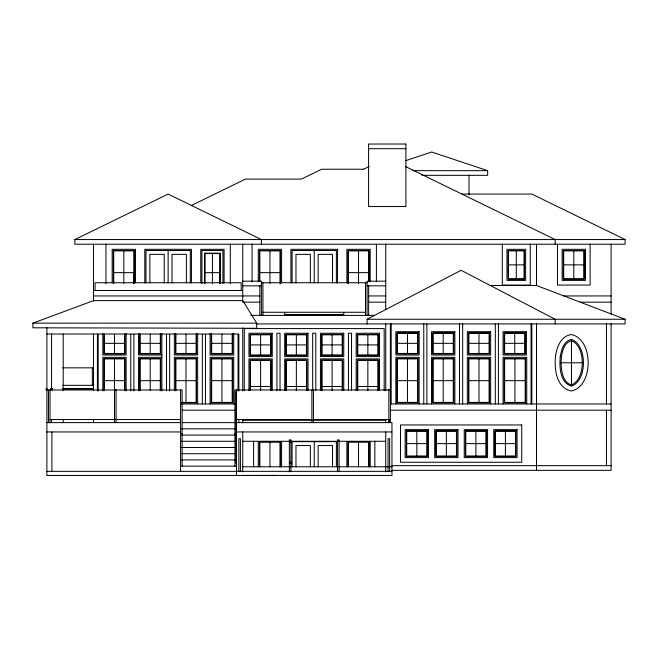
<?xml version="1.0" encoding="UTF-8"?>
<svg xmlns="http://www.w3.org/2000/svg" width="658" height="658" viewBox="0 0 658 658"><rect width="100%" height="100%" fill="white"/><g stroke="black" fill="none" stroke-linecap="round" stroke-linejoin="round"><path stroke-width="0.99" d="M134.125 283.516L134.322 272.634L113.727 272.634M220.019 283.68L220.241 272.634L204.992 272.634M560.986 362.78C561.471 354.958 562.442 343.098 571.473 340.671C585.859 346.207 585.859 379.353 571.473 384.897C562.442 382.471 561.471 370.61 560.986 362.78L581.968 362.78M367.082 323.925L367.082 319.262L461.118 270.298L555.155 319.262L555.155 323.925M461.891 194.069L531.837 194.069L625.1 239.553L625.1 244.217L74.864 244.217L74.864 239.553L168.127 194.069L261.391 239.553L261.391 244.217M191.281 205.518L245.459 179.099L301.413 179.099L321.614 169.238L363.586 169.238M363.306 169.377L369.056 166.573M182.439 422.625L391.954 422.625L391.954 475.471L46.891 475.471L46.891 327.807L32.9 327.807L32.9 323.152L93.518 300.607L242.736 300.607L256.727 323.152L256.727 328.284L46.891 327.84M405.657 160.692L431.706 152.006L487.66 170.661L487.66 175.324L421.951 175.324M182.118 466.144L182.118 389.988L46.109 389.988L46.109 388.82L46.891 388.746M242.736 475.471L277.462 475.405M368.587 148.692L405.896 148.692M412.706 170.661L487.66 170.661M74.864 239.553L625.1 239.553M508.527 264.861L524.072 264.861M563.7 264.861L584.296 264.861M259.836 272.634L280.037 272.634M348.041 272.634L368.636 272.634M242.736 281.18L261.391 281.18L261.391 315.379M385.736 281.18L367.082 281.18L367.082 315.379M261.391 282.734L367.082 282.734M490.333 285.514L536.5 285.514L625.1 319.262L625.1 323.925L256.094 323.925M242.736 285.843L261.391 285.843M367.082 285.843L385.736 285.843M93.518 290.507L242.736 290.507M93.518 295.944L259.836 295.944M368.636 295.944L385.736 295.944M563.898 295.944L611.109 295.944M242.736 302.162L259.836 302.162M368.636 302.162L385.736 302.162M580.216 302.162L611.109 302.162M262.945 312.27L365.527 312.27M250.78 315.379L374.542 315.379M367.082 319.262L625.1 319.262M32.9 323.152L256.727 323.152M46.891 334.025L238.846 334.025L238.846 390.992M104.4 343.353L124.559 343.353M140.096 343.353L160.305 343.353M175.9 343.353L196.109 343.353M211.646 343.353L232.192 343.353M397.391 343.353L417.6 343.353M433.096 343.353L453.296 343.353M468.891 343.353L489.1 343.353M504.637 343.353L524.845 343.353M250.509 344.907L270.709 344.907M286.255 344.907L306.464 344.907M322.009 344.907L342.209 344.907M357.755 344.907L377.963 344.907M161.86 355.016L138.542 355.016L138.542 333.721M161.86 357.343L138.542 357.343L138.542 390.794M62.773 367.838L93.518 367.838M104.4 380.661L124.559 380.661M140.096 380.661L160.305 380.661M175.9 380.661L196.109 380.661M211.646 380.661L232.192 380.661M397.391 380.661L417.55 380.661M433.096 380.661L453.296 380.661M468.891 380.661L489.1 380.661M504.637 380.661L525.183 380.661M62.773 385.325L93.518 385.325M250.509 386.485L270.709 386.485M286.255 386.485L306.464 386.485M322.009 386.485L342.209 386.485M357.755 386.485L377.963 386.485M62.814 388.565L93.518 388.565M46.109 388.82L46.891 388.82M50.773 388.82L52.327 388.82L52.327 389.988M62.378 388.862L93.518 388.862M114.508 389.799L116.063 389.799L116.063 422.625M388.845 389.89L390.4 389.89M390.4 389.988L234.964 389.939L234.964 466.144M235.835 391.806L236.518 391.806M181.962 402.416L196.109 402.416L196.109 358.898L175.9 358.898L175.9 390.548M181.501 402.811L196.495 402.811L196.495 358.511L175.513 358.511L175.513 390.729M181.444 403.971L235.482 403.971M390.4 403.971L611.109 403.971M182.439 410.189L235.58 410.189M390.4 410.189L611.109 410.189M50.008 419.516L180.563 419.516M235.835 419.467L311.9 419.516M313.455 419.516L388.845 419.516M235.737 420.166L236.518 420.166M242.736 420.298L385.736 420.298M46.891 422.625L180.399 422.625M181.575 428.843L236.518 428.843M46.891 431.952L180.563 431.952M236.518 431.952L391.954 431.952M180.563 433.507L182.118 433.507M234.964 433.457L236.518 433.457M181.575 435.061L236.518 435.061M235.737 435.325L236.518 435.325M289.364 441.033L290.918 441.033M181.575 441.279L236.518 441.279M242.736 441.279L385.736 441.279M289.364 442.587L290.918 442.587M406.718 443.607L426.927 443.607M436.246 443.607L456.455 443.607M465.782 443.607L485.991 443.607M495.31 443.607L515.518 443.607M181.575 447.498L236.518 447.498M181.575 453.716L236.518 453.716M181.575 459.926L236.518 459.926M289.364 462.261L290.918 462.27M235.737 462.993L236.518 462.993M289.364 463.224L290.918 463.224M391.954 465.675L611.109 465.675M181.575 466.144L236.518 466.144M242.736 466.777L289.989 466.777M290.918 466.777L337.546 466.777M338.483 466.777L391.954 466.777M391.954 470.338L611.109 470.338L611.109 323.728M46.891 471.342L391.954 471.342M50.773 388.672L52.327 388.82M405.731 166.68L555.155 239.553L555.155 244.217M611.109 244.217L611.109 314.483M606.446 323.925L606.446 403.971M606.446 410.189L606.446 465.675M590.127 244.217L590.127 285.07L557.49 285.07L557.49 244.217M573.809 250.871L573.809 278.852M571.473 340.671L571.473 384.897M536.5 244.217L536.5 285.514M536.5 323.925L536.5 470.338M531.837 323.925L531.837 403.971M531.064 323.925L531.064 403.971M530.282 244.217L530.282 285.07L502.309 285.07L502.309 244.217M526.737 403.971L526.737 357.343L503.082 357.343L503.082 403.971M516.3 250.871L516.3 278.852M514.91 358.898L514.91 402.416M514.745 333.252L514.745 353.461M505.418 431.171L505.418 456.043M498.419 323.925L498.419 403.971M495.31 323.925L495.31 403.971M490.654 403.971L490.654 357.343L467.336 357.343L467.336 403.971M478.991 333.252L478.991 353.461M478.991 358.511L478.991 402.416M475.882 431.171L475.882 456.043M469.006 175.324L469.006 194.875M462.673 323.925L462.673 403.971M459.514 323.925L459.514 403.971M454.851 403.971L454.851 357.343L431.541 357.343L431.541 403.971M446.354 431.171L446.354 456.043M443.196 333.252L443.196 353.461M443.196 358.898L443.196 402.416M426.877 323.925L426.877 403.971M423.768 323.925L423.768 403.971M419.105 403.971L419.105 357.343L395.836 357.343L395.836 403.971M416.818 431.171L416.818 456.043M407.491 333.252L407.491 353.461M407.466 358.898L407.466 402.416M391.173 323.925L391.173 403.971M390.4 323.925L390.4 422.625M389.618 471.342L389.618 438.705L388.064 438.705L388.064 471.342M389.182 419.565L389.182 422.625M388.845 389.988L388.845 422.625M385.736 244.217L385.736 309.548M385.736 323.925L385.736 390.737M385.736 419.681L385.736 422.625M385.736 431.952L385.736 471.86M384.182 390.671L384.182 328.589L244.291 328.589L244.291 390.671M379.518 390.572L379.518 358.898L356.2 358.898L356.2 390.572M378.35 390.556L378.35 360.066L357.368 360.066L357.368 390.556M377.963 390.49L377.963 360.452L357.755 360.452L357.755 390.49M376.409 244.217L376.409 281.747M374.854 441.173L374.854 466.777M370.191 281.756L370.191 249.316L346.873 249.316L346.873 282.767M370.191 441.51L370.191 466.777M369.023 281.69L369.023 250.484L348.041 250.484L348.041 283.705M369.023 466.777L369.023 441.666L348.041 441.666L348.041 466.777M368.636 281.534L368.636 250.871L348.427 250.871L348.427 283.516M368.636 285.843L368.636 315.379M368.636 466.777L368.636 442.053L348.427 442.053L348.427 466.777M367.855 334.807L367.855 355.016M367.855 360.452L367.855 390.49M365.527 282.734L365.527 315.379M358.536 250.871L358.536 283.516M358.536 442.053L358.536 466.777M351.536 390.548L351.536 333.252L348.427 333.252L348.427 390.548M346.873 441.51L346.873 466.777M343.764 312.69L343.764 314.598L284.7 314.598L284.7 312.69M343.764 390.572L343.764 358.898L320.454 358.898L320.454 390.572M342.604 390.556L342.604 360.066L321.614 360.066L321.614 390.556M342.209 390.49L342.209 360.452L322.009 360.452L322.009 390.49M339.1 471.802L339.1 439.865L337.546 439.865L337.546 471.802M337.546 282.948L337.546 249.316L290.918 249.316L290.918 282.948M336.386 282.94L336.386 250.484L292.086 250.484L292.086 282.94M336.386 466.777L336.386 441.666L292.086 441.666L292.086 466.777M332.496 282.874L332.496 254.366L318.118 254.366L318.118 282.874M332.496 466.777L332.496 445.548L318.118 445.548L318.118 466.777M332.109 334.807L332.109 355.016M332.109 360.452L332.109 390.49M315.791 390.548L315.791 333.252L312.682 333.252L312.682 390.548M314.236 250.484L314.236 282.94M314.236 441.666L314.236 466.777M313.455 389.988L313.455 422.625M311.9 389.988L311.9 422.625M310.346 282.874L310.346 254.366L295.968 254.366L295.968 282.874M310.346 466.777L310.346 445.548L295.968 445.548L295.968 466.777M308.018 390.572L308.018 358.898L284.7 358.898L284.7 390.572M306.85 390.556L306.85 360.066L285.868 360.066L285.868 390.556M306.464 390.49L306.464 360.452L286.255 360.452L286.255 390.49M296.355 334.807L296.355 355.016M296.355 360.452L296.355 390.49M290.918 471.802L290.918 439.865L289.364 439.865L289.364 471.802M281.591 282.767L281.591 249.316L258.281 249.316L258.281 281.756M281.591 441.51L281.591 466.777M280.423 283.705L280.423 250.484L259.441 250.484L259.441 281.69M280.423 466.777L280.423 441.666L259.441 441.666L259.441 466.777M280.037 283.516L280.037 250.871L259.836 250.871L259.836 281.534M280.037 390.548L280.037 333.252L276.928 333.252L276.928 390.548M280.037 466.777L280.037 442.053L259.836 442.053L259.836 466.777M272.264 390.572L272.264 358.898L248.954 358.898L248.954 390.572M271.104 390.556L271.104 360.066L250.114 360.066L250.114 390.556M270.709 390.49L270.709 360.452L250.509 360.452L250.509 390.49M269.936 250.871L269.936 283.516M269.936 442.053L269.936 466.777M262.945 282.734L262.945 315.379M260.609 334.807L260.609 355.016M260.609 360.452L260.609 390.49M259.836 285.843L259.836 315.379M258.281 441.51L258.281 466.777M253.618 441.173L253.618 466.777M252.063 244.217L252.063 281.747M242.736 244.217L242.736 301.274M242.736 327.964L242.736 390.951M242.736 419.549L242.736 422.625M242.736 431.952L242.736 471.86M241.182 290.507L241.182 282.734L95.073 282.734L95.073 290.507M240.4 471.342L240.4 438.705L238.846 438.705L238.846 471.342M238.846 419.574L238.846 422.625M238.073 334.437L238.073 390.885M236.518 389.939L236.518 475.471M236.033 392.719L236.033 462.492M233.746 333.721L233.746 355.016L210.091 355.016L210.091 333.721M233.746 403.971L233.746 357.343L210.091 357.343L210.091 403.971M232.587 333.861L232.587 353.848L211.259 353.848L211.259 333.861M232.192 334.264L232.192 353.461L211.646 353.461L211.646 334.264M230.3 244.217L230.3 283.779M224.082 282.767L224.082 249.316L200.764 249.316L200.764 282.767M222.914 283.705L222.914 250.484L201.932 250.484L201.932 283.705M221.919 334.264L221.919 353.461M221.919 358.898L221.919 402.416M220.241 282.882L220.241 253.157L204.605 253.157L204.605 282.882M219.854 283.68L219.854 253.544L204.992 253.544L204.992 283.68M212.427 253.544L212.427 283.68M205.428 334.437L205.428 403.971M202.319 334.437L202.319 403.971M197.655 333.721L197.655 355.016L174.345 355.016L174.345 333.721M197.655 403.971L197.655 357.343L174.345 357.343L174.345 390.794M196.495 333.861L196.495 353.848L175.513 353.848L175.513 333.861M196.109 334.264L196.109 353.461L175.9 353.461L175.9 334.264M191.445 282.948L191.445 249.316L144.809 249.316L144.809 282.948M190.277 282.94L190.277 250.484L145.977 250.484L145.977 282.94M186.387 282.874L186.387 254.366L172.009 254.366L172.009 282.874M186 334.264L186 353.461M186 358.898L186 402.416M180.563 389.988L180.563 471.342M169.682 334.437L169.682 390.885M168.127 250.484L168.127 282.94M166.523 334.437L166.523 390.885M164.245 282.874L164.245 254.366L149.859 254.366L149.859 282.874M161.86 333.721L161.86 390.794M160.692 333.861L160.692 353.848L139.71 353.848L139.71 333.861M160.692 390.729L160.692 358.511L139.71 358.511L139.71 390.729M160.305 334.264L160.305 353.461L140.096 353.461L140.096 334.264M160.305 390.548L160.305 358.898L140.096 358.898L140.096 390.548M150.205 334.264L150.205 353.461M150.205 358.898L150.205 390.548M135.482 282.767L135.482 249.316L112.173 249.316L112.173 282.767M134.322 283.705L134.322 250.484L113.341 250.484L113.341 283.705M133.928 283.516L133.928 250.871L113.727 250.871L113.727 283.516M133.887 334.437L133.887 390.885M130.778 334.437L130.778 390.885M126.114 333.721L126.114 355.016L102.845 355.016L102.845 333.721M126.114 390.794L126.114 357.343L102.845 357.343L102.845 390.794M124.946 333.861L124.946 353.848L104.013 353.848L104.013 333.861M124.946 390.729L124.946 358.511L104.013 358.511L104.013 390.729M124.559 334.264L124.559 353.461L104.4 353.461L104.4 334.264M124.559 390.548L124.559 358.898L104.4 358.898L104.4 390.548M123.827 250.871L123.827 283.516M114.476 334.264L114.476 353.461M114.476 358.898L114.508 422.625M105.954 244.217L105.954 283.779M98.182 334.437L98.182 390.885M97.409 334.025L97.409 390.992M93.518 244.217L93.518 301.274M93.518 333.96L93.518 390.794M93.518 419.565L93.518 422.625M92.35 367.838L92.35 385.325M63.209 334.025L63.209 390.548M63.209 419.574L63.209 422.625M51.892 431.952L51.892 471.342M51.554 334.025L51.554 389.988M51.554 419.565L51.554 422.625M50.008 389.939L50.008 422.625M48.462 389.988L48.453 422.625M555.525 356.11C554.151 368.793 556.232 388.212 571.473 390.984C593.738 386.328 593.738 339.24 571.473 334.585C561.035 335.654 556.808 347.103 555.525 356.11M560.213 356.751C559.432 366.827 559.761 382.709 571.473 386.098C587.43 380.834 587.43 344.734 571.473 339.47C563.635 340.778 561.406 350.097 560.213 356.751M405.896 144.028L368.587 144.028L368.587 206.538L405.896 206.538L405.896 144.028M525.627 249.316L506.973 249.316L506.973 280.407L525.627 280.407L525.627 249.316M585.464 249.316L562.146 249.316L562.146 280.407L585.464 280.407L585.464 249.316M524.459 250.484L508.14 250.484L508.14 279.239L524.459 279.239L524.459 250.484M584.296 250.484L563.314 250.484L563.314 279.239L584.296 279.239L584.296 250.484M524.072 250.871L508.527 250.871L508.527 278.852L524.072 278.852L524.072 250.871M583.909 250.871L563.7 250.871L563.7 278.852L583.909 278.852L583.909 250.871M419.154 331.698L395.836 331.698L395.836 355.016L419.154 355.016L419.154 331.698M454.851 331.698L431.541 331.698L431.541 355.016L454.851 355.016L454.851 331.698M490.654 331.698L467.336 331.698L467.336 355.016L490.654 355.016L490.654 331.698M526.4 331.698L503.082 331.698L503.082 355.016L526.4 355.016L526.4 331.698M417.986 332.866L397.004 332.866L397.004 353.848L417.986 353.848L417.986 332.866M453.683 332.866L432.701 332.866L432.701 353.848L453.683 353.848L453.683 332.866M489.486 332.866L468.504 332.866L468.504 353.848L489.486 353.848L489.486 332.866M525.232 332.866L504.25 332.866L504.25 353.848L525.232 353.848L525.232 332.866M272.264 333.252L248.954 333.252L248.954 356.57L272.264 356.57L272.264 333.252M308.018 333.252L284.7 333.252L284.7 356.57L308.018 356.57L308.018 333.252M343.764 333.252L320.454 333.252L320.454 356.57L343.764 356.57L343.764 333.252M379.518 333.252L356.2 333.252L356.2 356.57L379.518 356.57L379.518 333.252M417.6 333.252L397.391 333.252L397.391 353.461L417.6 353.461L417.6 333.252M453.296 333.252L433.096 333.252L433.096 353.461L453.296 353.461L453.296 333.252M489.1 333.252L468.891 333.252L468.891 353.461L489.1 353.461L489.1 333.252M524.845 333.252L504.637 333.252L504.637 353.461L524.845 353.461L524.845 333.252M271.104 334.42L250.114 334.42L250.114 355.402L271.104 355.402L271.104 334.42M306.85 334.42L285.868 334.42L285.868 355.402L306.85 355.402L306.85 334.42M342.604 334.42L321.614 334.42L321.614 355.402L342.604 355.402L342.604 334.42M378.35 334.42L357.368 334.42L357.368 355.402L378.35 355.402L378.35 334.42M270.709 334.807L250.509 334.807L250.509 355.016L270.709 355.016L270.709 334.807M306.464 334.807L286.255 334.807L286.255 355.016L306.464 355.016L306.464 334.807M342.209 334.807L322.009 334.807L322.009 355.016L342.209 355.016L342.209 334.807M377.963 334.807L357.755 334.807L357.755 355.016L377.963 355.016L377.963 334.807M232.587 358.511L211.259 358.511L211.259 402.811L232.587 402.811L232.587 358.511M417.937 358.511L397.004 358.511L397.004 402.811L417.937 402.811L417.937 358.511M453.683 358.511L432.701 358.511L432.701 402.811L453.683 402.811L453.683 358.511M489.486 358.511L468.504 358.511L468.504 402.811L489.486 402.811L489.486 358.511M525.577 358.511L504.25 358.511L504.25 402.811L525.577 402.811L525.577 358.511M232.192 358.898L211.646 358.898L211.646 402.416L232.192 402.416L232.192 358.898M417.55 358.898L397.391 358.898L397.391 402.416L417.55 402.416L417.55 358.898M453.296 358.898L433.096 358.898L433.096 402.416L453.296 402.416L453.296 358.898M489.1 358.898L468.891 358.898L468.891 402.416L489.1 402.416L489.1 358.898M525.183 358.898L504.637 358.898L504.637 402.416L525.183 402.416L525.183 358.898M521.736 424.953L400.5 424.953L400.5 462.261L521.736 462.261L521.736 424.953M428.473 429.616L405.163 429.616L405.163 457.598L428.473 457.598L428.473 429.616M458.009 429.616L434.691 429.616L434.691 457.598L458.009 457.598L458.009 429.616M487.545 429.616L464.227 429.616L464.227 457.598L487.545 457.598L487.545 429.616M517.073 429.616L493.755 429.616L493.755 457.598L517.073 457.598L517.073 429.616M427.313 430.784L406.331 430.784L406.331 456.43L427.313 456.43L427.313 430.784M456.841 430.784L435.859 430.784L435.859 456.43L456.841 456.43L456.841 430.784M486.377 430.784L465.395 430.784L465.395 456.43L486.377 456.43L486.377 430.784M515.905 430.784L494.923 430.784L494.923 456.43L515.905 456.43L515.905 430.784M426.927 431.171L406.718 431.171L406.718 456.043L426.927 456.043L426.927 431.171M456.455 431.171L436.246 431.171L436.246 456.043L456.455 456.043L456.455 431.171M485.991 431.171L465.782 431.171L465.782 456.043L485.991 456.043L485.991 431.171M515.518 431.171L495.31 431.171L495.31 456.043L515.518 456.043L515.518 431.171"/></g></svg>
